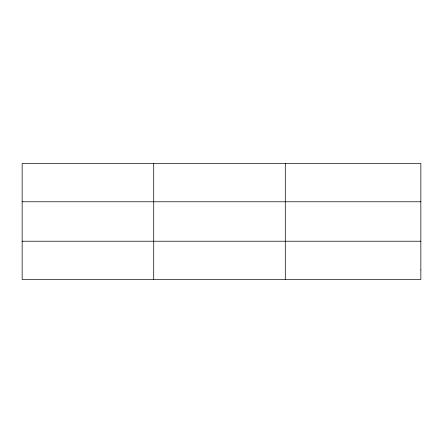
<?xml version="1.0" encoding="UTF-8"?>
<svg xmlns="http://www.w3.org/2000/svg" width="443" height="443" viewBox="0 0 443 443"><rect width="100%" height="100%" fill="white"/><g stroke="black" fill="none" stroke-linecap="round" stroke-linejoin="round"><path stroke-width="0.66" d="M153.721 163.495L153.721 279.505M285.292 163.495L285.292 279.505M22.15 201.775L420.85 201.775M22.15 241.225L420.85 241.225M420.85 269.937L420.85 279.505L22.15 279.505L22.15 163.495L420.85 163.495L420.85 269.937"/></g></svg>
